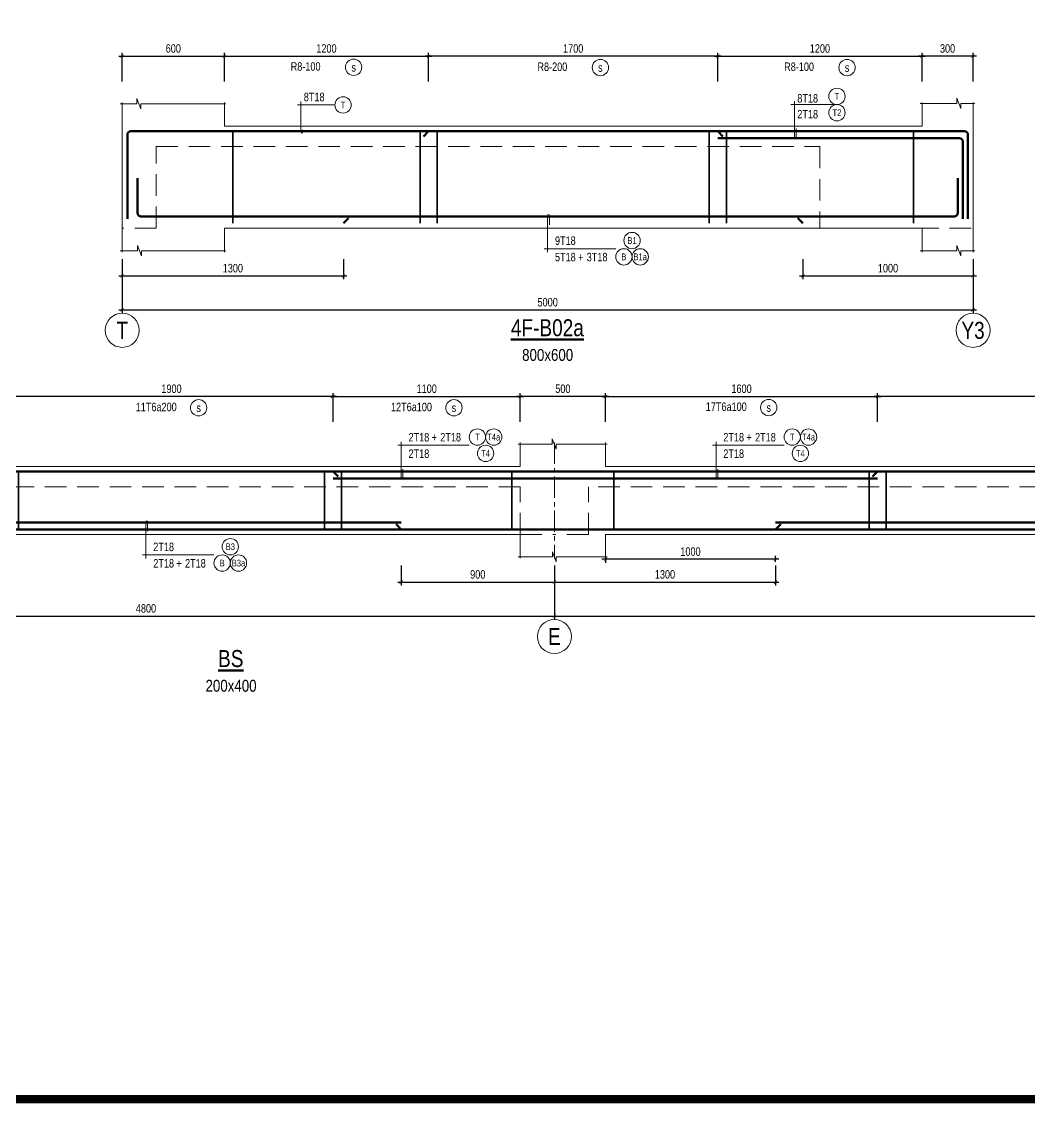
# Model space of a CAD drawing. Header units: millimetres. Extents: x 925681 to 1410834, y 71669 to 296428.
# Drawn here: x 1053031 to 1058953, y 255104 to 261463 of the extents above; entities that cross this region are included whole.
import ezdxf
from ezdxf.enums import TextEntityAlignment as Align

# ---------------------------------------------------------------- set-up
doc = ezdxf.new("R2010")
doc.units = ezdxf.units.MM
doc.header["$LTSCALE"] = 100
doc.linetypes.add('CENTER', pattern=[2, 1.25, -0.25, 0.25, -0.25])
doc.linetypes.add('HIDDEN', pattern=[9.525, 6.35, -3.175])
for name, color, linetype, lineweight in [('Ap0001_Statistic', 161, 'Continuous', 15), ('Ap0101_grid', 145, 'CENTER', 18), ('Ap0102_dim', 145, 'Continuous', 25), ('Ap0104_leader', 145, 'Continuous', 25), ('Ap0201_T', 253, 'Continuous', 50), ('Ap0205_T', 253, 'Continuous', 50), ('Ap0308_PHS', 2, 'HIDDEN', 18), ('Ap0310_PSS', 130, 'Continuous', 18), ('Ap0314_Kh', 253, 'Continuous', 15), ('Ap0401_Reinf', 1, 'Continuous', 50), ('Ap0402_Reinf.S', 6, 'Continuous', 35), ('Ap0403_RT', 40, 'Continuous', 25)]:
    doc.layers.add(name, color=color, linetype=linetype, lineweight=lineweight)
doc.styles.add('Ap', font='1.shx', dxfattribs={"width": 0.8})
doc.styles.add('Ap_Vni-helve', font='', dxfattribs={"width": 0.8, "height": 1})
doc.styles.add('Fosup_text ghi chu', font='1.shx', dxfattribs={"width": 0.8, "height": 250})
doc.styles.add('Text Chuan', font='1.shx', dxfattribs={"width": 0.8})
doc.styles.get('Ap_Vni-helve').set_extended_font_data('VNI-Helve')
doc.dimstyles.new('Ap_Model-20', dxfattribs={"dimscale": 100, "dimtxt": 0.5, "dimasz": 0.2, "dimexe": 0.2, "dimexo": 0.2, "dimgap": 0.2, "dimtad": 1, "dimdec": 0, "dimzin": 3, "dimdsep": 46, "dimtxsty": 'Ap', "dimblk": 'ARCHTICK', "dimcen": 0.2, "dimdle": 0.2, "dimclrd": 256, "dimclre": 256, "dimclrt": 7, "dimazin": 2, "dimtfac": 100, "dimtdec": 0, "dimtix": 1, "dimtmove": 2, "dimatfit": 2, "dimldrblk": 'ARCHTICK', "dimfxl": 1, "dimtolj": 1, "dimtzin": 0, "dimlwd": -1, "dimlwe": -1, "dimarcsym": 0})
doc.dimstyles.get("Standard").update_dxf_attribs({"dimtxt": 0.18, "dimasz": 0.18, "dimexe": 0.18, "dimexo": 0.0625, "dimgap": 0.09, "dimtad": 0, "dimtih": 1, "dimtoh": 1, "dimdec": 4, "dimzin": 0, "dimdsep": 46, "dimtxsty": 'Standard', "dimcen": 0.09, "dimadec": 0, "dimazin": 0, "dimtfac": 1, "dimtdec": 4, "dimtofl": 0, "dimtmove": 0, "dimatfit": 3, "dimfxl": 1, "dimtolj": 1, "dimtzin": 0, "dimarcsym": 0})

# ---------------------------------------------------------------- blocks, each defined once
blk = doc.blocks.new('_ArchTick')
at = {"color": 0, "linetype": 'ByBlock', "const_width": 0.15}
blk.add_lwpolyline([(-0.5, -0.5), (0.5, 0.5)], dxfattribs=at)
blk = doc.blocks.new('*D176')
at = {"layer": 'Ap0102_dim', "transparency": 16777216}
for p, q in [((-289.6, -181.8), (-289.6, -500)), ((4510.4, -181.8), (4510.4, -500)), ((-309.6, -480), (4530.4, -480))]:
    blk.add_line(p, q, dxfattribs=at)
at = {"layer": 'Defpoints', "color": 0, "transparency": 16777216}
for p in [(-289.6, -161.8), (4510.4, -161.8), (4510.4, -480)]:
    blk.add_point(p, dxfattribs=at)
at = {"layer": 'Ap0102_dim', "transparency": 16777216, "xscale": 20, "yscale": 20, "zscale": 20, "rotation": 180}
blk.add_blockref('_ArchTick', (-289.6, -480), dxfattribs=at)
at = {"layer": 'Ap0102_dim', "transparency": 16777216, "xscale": 20, "yscale": 20, "zscale": 20}
blk.add_blockref('_ArchTick', (4510.4, -480), dxfattribs=at)
at = {"layer": 'Ap0102_dim', "color": 7, "transparency": 16777216, "insert": (2110.4, -435), "char_height": 50, "attachment_point": 5, "style": 'Ap'}
blk.add_mtext('\\A1;4800', dxfattribs=at)
blk = doc.blocks.new('*D177')
at = {"layer": 'Ap0102_dim', "transparency": 16777216}
for p, q in [((210.4, 662.7), (210.4, 831.4)), ((1310.4, 662.7), (1310.4, 831.4)), ((190.4, 811.4), (1330.4, 811.4))]:
    blk.add_line(p, q, dxfattribs=at)
at = {"layer": 'Defpoints', "color": 0, "transparency": 16777216}
for p in [(1310.4, 811.4), (210.4, 642.7), (1310.4, 642.7)]:
    blk.add_point(p, dxfattribs=at)
at = {"layer": 'Ap0102_dim', "transparency": 16777216, "xscale": 20, "yscale": 20, "zscale": 20, "rotation": 180}
blk.add_blockref('_ArchTick', (210.4, 811.4), dxfattribs=at)
at = {"layer": 'Ap0102_dim', "transparency": 16777216, "xscale": 20, "yscale": 20, "zscale": 20}
blk.add_blockref('_ArchTick', (1310.4, 811.4), dxfattribs=at)
at = {"layer": 'Ap0102_dim', "color": 7, "transparency": 16777216, "insert": (760.4, 856.4), "char_height": 50, "attachment_point": 5, "style": 'Ap'}
blk.add_mtext('\\A1;1100', dxfattribs=at)
blk = doc.blocks.new('*D178')
at = {"layer": 'Ap0102_dim', "transparency": 16777216}
for p, q in [((3610.4, -181.8), (3610.4, -300)), ((4510.4, -181.8), (4510.4, -300)), ((3590.4, -280), (4530.4, -280))]:
    blk.add_line(p, q, dxfattribs=at)
at = {"layer": 'Defpoints', "color": 0, "transparency": 16777216}
for p in [(3610.4, -161.8), (4510.4, -161.8), (4510.4, -280)]:
    blk.add_point(p, dxfattribs=at)
at = {"layer": 'Ap0102_dim', "transparency": 16777216, "xscale": 20, "yscale": 20, "zscale": 20, "rotation": 180}
blk.add_blockref('_ArchTick', (3610.4, -280), dxfattribs=at)
at = {"layer": 'Ap0102_dim', "transparency": 16777216, "xscale": 20, "yscale": 20, "zscale": 20}
blk.add_blockref('_ArchTick', (4510.4, -280), dxfattribs=at)
at = {"layer": 'Ap0102_dim', "color": 7, "transparency": 16777216, "insert": (4060.4, -235), "char_height": 50, "attachment_point": 5, "style": 'Ap'}
blk.add_mtext('\\A1;900', dxfattribs=at)
blk = doc.blocks.new('*D179')
at = {"layer": 'Ap0102_dim', "transparency": 16777216}
for p, q in [((3210.4, 662.7), (3210.4, 831.4)), ((4310.4, 662.7), (4310.4, 831.4)), ((3190.4, 811.4), (4330.4, 811.4))]:
    blk.add_line(p, q, dxfattribs=at)
at = {"layer": 'Defpoints', "color": 0, "transparency": 16777216}
for p in [(4310.4, 811.4), (3210.4, 642.7), (4310.4, 642.7)]:
    blk.add_point(p, dxfattribs=at)
at = {"layer": 'Ap0102_dim', "transparency": 16777216, "xscale": 20, "yscale": 20, "zscale": 20, "rotation": 180}
blk.add_blockref('_ArchTick', (3210.4, 811.4), dxfattribs=at)
at = {"layer": 'Ap0102_dim', "transparency": 16777216, "xscale": 20, "yscale": 20, "zscale": 20}
blk.add_blockref('_ArchTick', (4310.4, 811.4), dxfattribs=at)
at = {"layer": 'Ap0102_dim', "color": 7, "transparency": 16777216, "insert": (3760.4, 856.4), "char_height": 50, "attachment_point": 5, "style": 'Ap'}
blk.add_mtext('\\A1;1100', dxfattribs=at)
blk = doc.blocks.new('*D180')
at = {"layer": 'Ap0102_dim', "transparency": 16777216}
for p, q in [((-289.6, -181.8), (-289.6, -300)), ((910.4, -181.8), (910.4, -300)), ((-309.6, -280), (930.4, -280))]:
    blk.add_line(p, q, dxfattribs=at)
at = {"layer": 'Defpoints', "color": 0, "transparency": 16777216}
for p in [(-289.6, -161.8), (910.4, -161.8), (910.4, -280)]:
    blk.add_point(p, dxfattribs=at)
at = {"layer": 'Ap0102_dim', "transparency": 16777216, "xscale": 20, "yscale": 20, "zscale": 20, "rotation": 180}
blk.add_blockref('_ArchTick', (-289.6, -280), dxfattribs=at)
at = {"layer": 'Ap0102_dim', "transparency": 16777216, "xscale": 20, "yscale": 20, "zscale": 20}
blk.add_blockref('_ArchTick', (910.4, -280), dxfattribs=at)
at = {"layer": 'Ap0102_dim', "color": 7, "transparency": 16777216, "insert": (310.4, -235), "char_height": 50, "attachment_point": 5, "style": 'Ap'}
blk.add_mtext('\\A1;1200', dxfattribs=at)
blk = doc.blocks.new('*D181')
at = {"layer": 'Ap0102_dim', "transparency": 16777216}
for p, q in [((4310.4, 662.7), (4310.4, 831.4)), ((4810.4, 662.7), (4810.4, 831.4)), ((4830.4, 811.4), (4290.4, 811.4))]:
    blk.add_line(p, q, dxfattribs=at)
at = {"layer": 'Defpoints', "color": 0, "transparency": 16777216}
for p in [(4310.4, 811.4), (4310.4, 642.7), (4810.4, 642.7)]:
    blk.add_point(p, dxfattribs=at)
at = {"layer": 'Ap0102_dim', "transparency": 16777216, "xscale": 20, "yscale": 20, "zscale": 20, "rotation": 180}
blk.add_blockref('_ArchTick', (4310.4, 811.4), dxfattribs=at)
at = {"layer": 'Ap0102_dim', "transparency": 16777216, "xscale": 20, "yscale": 20, "zscale": 20}
blk.add_blockref('_ArchTick', (4810.4, 811.4), dxfattribs=at)
at = {"layer": 'Ap0102_dim', "color": 7, "transparency": 16777216, "insert": (4560.4, 856.4), "char_height": 50, "attachment_point": 5, "style": 'Ap'}
blk.add_mtext('\\A1;500', dxfattribs=at)
blk = doc.blocks.new('*D182')
at = {"layer": 'Ap0102_dim', "transparency": 16777216}
for p, q in [((1310.4, 662.7), (1310.4, 831.4)), ((3210.4, 662.7), (3210.4, 831.4)), ((3230.4, 811.4), (1290.4, 811.4))]:
    blk.add_line(p, q, dxfattribs=at)
at = {"layer": 'Defpoints', "color": 0, "transparency": 16777216}
for p in [(1310.4, 811.4), (1310.4, 642.7), (3210.4, 642.7)]:
    blk.add_point(p, dxfattribs=at)
at = {"layer": 'Ap0102_dim', "transparency": 16777216, "xscale": 20, "yscale": 20, "zscale": 20, "rotation": 180}
blk.add_blockref('_ArchTick', (1310.4, 811.4), dxfattribs=at)
at = {"layer": 'Ap0102_dim', "transparency": 16777216, "xscale": 20, "yscale": 20, "zscale": 20}
blk.add_blockref('_ArchTick', (3210.4, 811.4), dxfattribs=at)
at = {"layer": 'Ap0102_dim', "color": 7, "transparency": 16777216, "insert": (2260.4, 856.4), "char_height": 50, "attachment_point": 5, "style": 'Ap'}
blk.add_mtext('\\A1;1900', dxfattribs=at)
blk = doc.blocks.new('TEXT TRUC')
at = {"layer": 'Ap0314_Kh'}
blk.add_circle((0, -100), 100, dxfattribs=at)
at = {"layer": 'Ap0314_Kh', "style": 'Ap_Vni-helve', "width": 0.8}
blk.add_attdef('A', text='', height=100, dxfattribs=at).set_placement((0, -100), align=Align.MIDDLE)
blk = doc.blocks.new('Tieude')
at = {"layer": 'Ap0201_T', "style": 'Ap_Vni-helve', "width": 0.8}
for p in [(298.2, 1600), (298.2, 400)]:
    blk.add_attdef('A', text='', height=800, dxfattribs=at).set_placement(p, align=Align.MIDDLE)
blk = doc.blocks.new('str2')
at = {"layer": 'Ap0314_Kh', "color": 145}
blk.add_circle((159.7, -75.3), 48, dxfattribs=at)
at = {"layer": 'Ap0314_Kh', "color": 141, "style": 'Text Chuan', "width": 0.8}
blk.add_attdef('T1', text='', height=50, dxfattribs=at).set_placement((159.7, -75.3), align=Align.MIDDLE_CENTER)
at = {"layer": 'Ap0403_RT', "style": 'Fosup_text ghi chu', "width": 0.8}
blk.add_attdef('STI', (-210.2, -95.6), '', height=50, dxfattribs=at)
blk = doc.blocks.new('str3')
at = {"layer": 'Ap0314_Kh', "color": 145}
blk.add_circle((159.7, -75.3), 48, dxfattribs=at)
at = {"layer": 'Ap0314_Kh', "color": 141, "style": 'Text Chuan', "width": 0.8}
blk.add_attdef('T1', text='', height=50, dxfattribs=at).set_placement((159.7, -75.3), align=Align.MIDDLE_CENTER)
at = {"layer": 'Ap0403_RT', "style": 'Fosup_text ghi chu', "width": 0.8}
blk.add_attdef('STI', (-210.2, -95.6), '', height=50, dxfattribs=at)
blk = doc.blocks.new('T3T4')
at = {"layer": 'Ap0104_leader', "lineweight": 13}
blk.add_line((-20, 174.6), (399.8, 174.6), dxfattribs=at)
blk.add_lwpolyline([(10, 34.5), (10, -20.5, -1), (0, -20.5), (0, 195)], format="xyb", dxfattribs=at)
at = {"layer": 'Ap0314_Kh', "color": 145}
for centre in [(447.8, 222.6), (543.8, 222.6), (495.8, 126.6)]:
    blk.add_circle(centre, 48, dxfattribs=at)
at = {"layer": 'Ap0314_Kh', "color": 141, "style": 'Text Chuan', "width": 0.8}
for tag, p in [('T1', (447.8, 222.6)), ('T2', (543.8, 222.6)), ('T3', (495.8, 126.6))]:
    blk.add_attdef(tag, text='', height=40, dxfattribs=at).set_placement(p, align=Align.MIDDLE_CENTER)
at = {"layer": 'Ap0403_RT', "style": 'Fosup_text ghi chu', "width": 0.8}
blk.add_text('+', height=50, dxfattribs=at).set_placement((178.6, 196.2))
for tag, p in [('1', (164.9, 196.7)), ('3', (164.9, 100.1))]:
    blk.add_attdef(tag, text='', height=50, dxfattribs=at).set_placement(p, align=Align.RIGHT)
blk.add_attdef('2', (229.6, 196.7), '', height=50, dxfattribs=at)
blk = doc.blocks.new('B2B4')
at = {"layer": 'Ap0104_leader', "lineweight": 13}
blk.add_line((-20, 0), (399.8, 0), dxfattribs=at)
blk.add_lwpolyline([(10, 140.1), (10, 195.1, 1), (0, 195.1), (0, -20.4)], format="xyb", dxfattribs=at)
at = {"layer": 'Ap0314_Kh', "color": 145}
for centre in [(495.8, 48), (447.8, -48), (543.8, -48)]:
    blk.add_circle(centre, 48, dxfattribs=at)
at = {"layer": 'Ap0314_Kh', "color": 141, "style": 'Text Chuan', "width": 0.8}
for tag, p in [('B3', (495.8, 48)), ('B1', (447.8, -48)), ('B2', (543.8, -48))]:
    blk.add_attdef(tag, text='', height=40, dxfattribs=at).set_placement(p, align=Align.MIDDLE_CENTER)
at = {"layer": 'Ap0403_RT', "style": 'Fosup_text ghi chu', "width": 0.8}
blk.add_text('+', height=50, dxfattribs=at).set_placement((178.6, -75.1))
for tag, p in [('3', (164.9, 22.1)), ('1', (164.9, -74.5))]:
    blk.add_attdef(tag, text='', height=50, dxfattribs=at).set_placement(p, align=Align.RIGHT)
blk.add_attdef('2', (229.6, -74.5), '', height=50, dxfattribs=at)
blk = doc.blocks.new('*D280')
at = {"layer": 'Ap0102_dim', "transparency": 16777216}
for p, q in [((-300, -181.8), (-300, -500)), ((6000, -181.8), (6000, -500)), ((-320, -480), (6020, -480))]:
    blk.add_line(p, q, dxfattribs=at)
at = {"layer": 'Defpoints', "color": 0, "transparency": 16777216}
for p in [(-300, -161.8), (6000, -161.8), (6000, -480)]:
    blk.add_point(p, dxfattribs=at)
at = {"layer": 'Ap0102_dim', "transparency": 16777216, "xscale": 20, "yscale": 20, "zscale": 20, "rotation": 180}
blk.add_blockref('_ArchTick', (-300, -480), dxfattribs=at)
at = {"layer": 'Ap0102_dim', "transparency": 16777216, "xscale": 20, "yscale": 20, "zscale": 20}
blk.add_blockref('_ArchTick', (6000, -480), dxfattribs=at)
at = {"layer": 'Ap0102_dim', "color": 7, "transparency": 16777216, "insert": (2850, -435), "char_height": 50, "attachment_point": 5, "style": 'Ap'}
blk.add_mtext('\\A1;6300', dxfattribs=at)
blk = doc.blocks.new('*D281')
at = {"layer": 'Ap0102_dim', "transparency": 16777216}
for p, q in [((0, 662.7), (0, 831.4)), ((1600, 662.7), (1600, 831.4)), ((-20, 811.4), (1620, 811.4))]:
    blk.add_line(p, q, dxfattribs=at)
at = {"layer": 'Defpoints', "color": 0, "transparency": 16777216}
for p in [(1600, 811.4), (0, 642.7), (1600, 642.7)]:
    blk.add_point(p, dxfattribs=at)
at = {"layer": 'Ap0102_dim', "transparency": 16777216, "xscale": 20, "yscale": 20, "zscale": 20, "rotation": 180}
blk.add_blockref('_ArchTick', (0, 811.4), dxfattribs=at)
at = {"layer": 'Ap0102_dim', "transparency": 16777216, "xscale": 20, "yscale": 20, "zscale": 20}
blk.add_blockref('_ArchTick', (1600, 811.4), dxfattribs=at)
at = {"layer": 'Ap0102_dim', "color": 7, "transparency": 16777216, "insert": (800, 856.4), "char_height": 50, "attachment_point": 5, "style": 'Ap'}
blk.add_mtext('\\A1;1600', dxfattribs=at)
blk = doc.blocks.new('*D282')
at = {"layer": 'Ap0102_dim', "transparency": 16777216}
for p, q in [((4800, -181.8), (4800, -300)), ((6000, -181.8), (6000, -300)), ((4780, -280), (6020, -280))]:
    blk.add_line(p, q, dxfattribs=at)
at = {"layer": 'Defpoints', "color": 0, "transparency": 16777216}
for p in [(4800, -161.8), (6000, -161.8), (6000, -280)]:
    blk.add_point(p, dxfattribs=at)
at = {"layer": 'Ap0102_dim', "transparency": 16777216, "xscale": 20, "yscale": 20, "zscale": 20, "rotation": 180}
blk.add_blockref('_ArchTick', (4800, -280), dxfattribs=at)
at = {"layer": 'Ap0102_dim', "transparency": 16777216, "xscale": 20, "yscale": 20, "zscale": 20}
blk.add_blockref('_ArchTick', (6000, -280), dxfattribs=at)
at = {"layer": 'Ap0102_dim', "color": 7, "transparency": 16777216, "insert": (5400, -235), "char_height": 50, "attachment_point": 5, "style": 'Ap'}
blk.add_mtext('\\A1;1200', dxfattribs=at)
blk = doc.blocks.new('*D283')
at = {"layer": 'Ap0102_dim', "transparency": 16777216}
for p, q in [((4200, 662.7), (4200, 831.4)), ((5800, 662.7), (5800, 831.4)), ((4180, 811.4), (5820, 811.4))]:
    blk.add_line(p, q, dxfattribs=at)
at = {"layer": 'Defpoints', "color": 0, "transparency": 16777216}
for p in [(5800, 811.4), (4200, 642.7), (5800, 642.7)]:
    blk.add_point(p, dxfattribs=at)
at = {"layer": 'Ap0102_dim', "transparency": 16777216, "xscale": 20, "yscale": 20, "zscale": 20, "rotation": 180}
blk.add_blockref('_ArchTick', (4200, 811.4), dxfattribs=at)
at = {"layer": 'Ap0102_dim', "transparency": 16777216, "xscale": 20, "yscale": 20, "zscale": 20}
blk.add_blockref('_ArchTick', (5800, 811.4), dxfattribs=at)
at = {"layer": 'Ap0102_dim', "color": 7, "transparency": 16777216, "insert": (5000, 856.4), "char_height": 50, "attachment_point": 5, "style": 'Ap'}
blk.add_mtext('\\A1;1600', dxfattribs=at)
blk = doc.blocks.new('*D284')
at = {"layer": 'Ap0102_dim', "transparency": 16777216}
for p, q in [((-300, -181.8), (-300, -300)), ((1000, -181.8), (1000, -300)), ((-320, -280), (1020, -280))]:
    blk.add_line(p, q, dxfattribs=at)
at = {"layer": 'Defpoints', "color": 0, "transparency": 16777216}
for p in [(-300, -161.8), (1000, -161.8), (1000, -280)]:
    blk.add_point(p, dxfattribs=at)
at = {"layer": 'Ap0102_dim', "transparency": 16777216, "xscale": 20, "yscale": 20, "zscale": 20, "rotation": 180}
blk.add_blockref('_ArchTick', (-300, -280), dxfattribs=at)
at = {"layer": 'Ap0102_dim', "transparency": 16777216, "xscale": 20, "yscale": 20, "zscale": 20}
blk.add_blockref('_ArchTick', (1000, -280), dxfattribs=at)
at = {"layer": 'Ap0102_dim', "color": 7, "transparency": 16777216, "insert": (350, -235), "char_height": 50, "attachment_point": 5, "style": 'Ap'}
blk.add_mtext('\\A1;1300', dxfattribs=at)
blk = doc.blocks.new('*D285')
at = {"layer": 'Ap0102_dim', "transparency": 16777216}
for p, q in [((5800, 662.7), (5800, 831.4)), ((6200, 662.7), (6200, 831.4)), ((6220, 811.4), (5780, 811.4))]:
    blk.add_line(p, q, dxfattribs=at)
at = {"layer": 'Defpoints', "color": 0, "transparency": 16777216}
for p in [(5800, 811.4), (5800, 642.7), (6200, 642.7)]:
    blk.add_point(p, dxfattribs=at)
at = {"layer": 'Ap0102_dim', "transparency": 16777216, "xscale": 20, "yscale": 20, "zscale": 20, "rotation": 180}
blk.add_blockref('_ArchTick', (5800, 811.4), dxfattribs=at)
at = {"layer": 'Ap0102_dim', "transparency": 16777216, "xscale": 20, "yscale": 20, "zscale": 20}
blk.add_blockref('_ArchTick', (6200, 811.4), dxfattribs=at)
at = {"layer": 'Ap0102_dim', "color": 7, "transparency": 16777216, "insert": (6000, 856.4), "char_height": 50, "attachment_point": 5, "style": 'Ap'}
blk.add_mtext('\\A1;400', dxfattribs=at)
blk = doc.blocks.new('*D286')
at = {"layer": 'Ap0102_dim', "transparency": 16777216}
for p, q in [((1600, 662.7), (1600, 831.4)), ((4200, 662.7), (4200, 831.4)), ((4220, 811.4), (1580, 811.4))]:
    blk.add_line(p, q, dxfattribs=at)
at = {"layer": 'Defpoints', "color": 0, "transparency": 16777216}
for p in [(1600, 811.4), (1600, 642.7), (4200, 642.7)]:
    blk.add_point(p, dxfattribs=at)
at = {"layer": 'Ap0102_dim', "transparency": 16777216, "xscale": 20, "yscale": 20, "zscale": 20, "rotation": 180}
blk.add_blockref('_ArchTick', (1600, 811.4), dxfattribs=at)
at = {"layer": 'Ap0102_dim', "transparency": 16777216, "xscale": 20, "yscale": 20, "zscale": 20}
blk.add_blockref('_ArchTick', (4200, 811.4), dxfattribs=at)
at = {"layer": 'Ap0102_dim', "color": 7, "transparency": 16777216, "insert": (2900, 856.4), "char_height": 50, "attachment_point": 5, "style": 'Ap'}
blk.add_mtext('\\A1;2600', dxfattribs=at)
blk = doc.blocks.new('str1')
at = {"layer": 'Ap0314_Kh', "color": 145}
blk.add_circle((159.7, -73.9), 48, dxfattribs=at)
at = {"layer": 'Ap0314_Kh', "color": 141, "style": 'Text Chuan', "width": 0.8}
blk.add_attdef('T1', text='', height=50, dxfattribs=at).set_placement((159.7, -73.9), align=Align.MIDDLE_CENTER)
at = {"layer": 'Ap0403_RT', "style": 'Fosup_text ghi chu', "width": 0.8}
blk.add_attdef('STI', (-210.2, -94.1), '', height=50, dxfattribs=at)
blk = doc.blocks.new('T1T4')
at = {"layer": 'Ap0104_leader', "lineweight": 13}
blk.add_line((-20, 174.6), (399.8, 174.6), dxfattribs=at)
blk.add_lwpolyline([(10, 34.5), (10, -20.5, -1), (0, -20.5), (0, 195)], format="xyb", dxfattribs=at)
at = {"layer": 'Ap0314_Kh', "color": 145}
for centre in [(447.8, 222.6), (543.8, 222.6), (495.8, 126.6)]:
    blk.add_circle(centre, 48, dxfattribs=at)
at = {"layer": 'Ap0314_Kh', "color": 141, "style": 'Text Chuan', "width": 0.8}
for tag, p in [('T1', (447.8, 222.6)), ('T2', (543.8, 222.6)), ('T3', (495.8, 126.6))]:
    blk.add_attdef(tag, text='', height=40, dxfattribs=at).set_placement(p, align=Align.MIDDLE_CENTER)
at = {"layer": 'Ap0403_RT', "style": 'Fosup_text ghi chu', "width": 0.8}
blk.add_text('+', height=50, dxfattribs=at).set_placement((178.6, 196.2))
for tag, p in [('1', (164.9, 196.7)), ('3', (164.9, 100.1))]:
    blk.add_attdef(tag, text='', height=50, dxfattribs=at).set_placement(p, align=Align.RIGHT)
blk.add_attdef('2', (229.6, 196.7), '', height=50, dxfattribs=at)
blk = doc.blocks.new('*D359')
at = {"transparency": 16777216}
for p, q in [((1057481.3, 258302.4), (1056441.3, 258302.4)), ((1056461.3, 258319.4), (1056461.3, 258282.4)), ((1057461.3, 258286.6), (1057461.3, 258322.4))]:
    blk.add_line(p, q, dxfattribs=at)
at = {"layer": 'Defpoints', "color": 0, "transparency": 16777216}
for p in [(1056461.3, 258339.4), (1056461.3, 258302.4), (1057461.3, 258266.6)]:
    blk.add_point(p, dxfattribs=at)
at = {"transparency": 16777216, "xscale": 20, "yscale": 20, "zscale": 20, "rotation": 180}
blk.add_blockref('_ArchTick', (1056461.3, 258302.4), dxfattribs=at)
at = {"transparency": 16777216, "xscale": 20, "yscale": 20, "zscale": 20}
blk.add_blockref('_ArchTick', (1057461.3, 258302.4), dxfattribs=at)
at = {"color": 7, "lineweight": 80, "transparency": 16777216, "insert": (1056961.3, 258347.4), "char_height": 50, "attachment_point": 5, "style": 'Ap'}
blk.add_mtext('\\A1;1000', dxfattribs=at)
blk = doc.blocks.new('*D247')
at = {"layer": 'Ap0102_dim', "transparency": 16777216}
for p, q in [((0, -181.8), (0, -500)), ((5000, -181.8), (5000, -500)), ((-20, -480), (5020, -480))]:
    blk.add_line(p, q, dxfattribs=at)
at = {"layer": 'Defpoints', "color": 0, "transparency": 16777216}
for p in [(0, -161.8), (5000, -161.8), (5000, -480)]:
    blk.add_point(p, dxfattribs=at)
at = {"layer": 'Ap0102_dim', "transparency": 16777216, "xscale": 20, "yscale": 20, "zscale": 20, "rotation": 180}
blk.add_blockref('_ArchTick', (0, -480), dxfattribs=at)
at = {"layer": 'Ap0102_dim', "transparency": 16777216, "xscale": 20, "yscale": 20, "zscale": 20}
blk.add_blockref('_ArchTick', (5000, -480), dxfattribs=at)
at = {"layer": 'Ap0102_dim', "color": 7, "transparency": 16777216, "insert": (2500, -435), "char_height": 50, "attachment_point": 5, "style": 'Ap'}
blk.add_mtext('\\A1;5000', dxfattribs=at)
blk = doc.blocks.new('*D248')
at = {"layer": 'Ap0102_dim', "transparency": 16777216}
for p, q in [((600, 862.7), (600, 1031.4)), ((1800, 862.7), (1800, 1031.4)), ((580, 1011.4), (1820, 1011.4))]:
    blk.add_line(p, q, dxfattribs=at)
at = {"layer": 'Defpoints', "color": 0, "transparency": 16777216}
for p in [(1800, 1011.4), (600, 842.7), (1800, 842.7)]:
    blk.add_point(p, dxfattribs=at)
at = {"layer": 'Ap0102_dim', "transparency": 16777216, "xscale": 20, "yscale": 20, "zscale": 20, "rotation": 180}
blk.add_blockref('_ArchTick', (600, 1011.4), dxfattribs=at)
at = {"layer": 'Ap0102_dim', "transparency": 16777216, "xscale": 20, "yscale": 20, "zscale": 20}
blk.add_blockref('_ArchTick', (1800, 1011.4), dxfattribs=at)
at = {"layer": 'Ap0102_dim', "color": 7, "transparency": 16777216, "insert": (1200, 1056.4), "char_height": 50, "attachment_point": 5, "style": 'Ap'}
blk.add_mtext('\\A1;1200', dxfattribs=at)
blk = doc.blocks.new('*D249')
at = {"layer": 'Ap0102_dim', "transparency": 16777216}
for p, q in [((4000, -181.8), (4000, -300)), ((5000, -181.8), (5000, -300)), ((3980, -280), (5020, -280))]:
    blk.add_line(p, q, dxfattribs=at)
at = {"layer": 'Defpoints', "color": 0, "transparency": 16777216}
for p in [(4000, -161.8), (5000, -161.8), (5000, -280)]:
    blk.add_point(p, dxfattribs=at)
at = {"layer": 'Ap0102_dim', "transparency": 16777216, "xscale": 20, "yscale": 20, "zscale": 20, "rotation": 180}
blk.add_blockref('_ArchTick', (4000, -280), dxfattribs=at)
at = {"layer": 'Ap0102_dim', "transparency": 16777216, "xscale": 20, "yscale": 20, "zscale": 20}
blk.add_blockref('_ArchTick', (5000, -280), dxfattribs=at)
at = {"layer": 'Ap0102_dim', "color": 7, "transparency": 16777216, "insert": (4500, -235), "char_height": 50, "attachment_point": 5, "style": 'Ap'}
blk.add_mtext('\\A1;1000', dxfattribs=at)
blk = doc.blocks.new('*D250')
at = {"layer": 'Ap0102_dim', "transparency": 16777216}
for p, q in [((3500, 862.7), (3500, 1031.4)), ((4700, 862.7), (4700, 1031.4)), ((3480, 1011.4), (4720, 1011.4))]:
    blk.add_line(p, q, dxfattribs=at)
at = {"layer": 'Defpoints', "color": 0, "transparency": 16777216}
for p in [(4700, 1011.4), (3500, 842.7), (4700, 842.7)]:
    blk.add_point(p, dxfattribs=at)
at = {"layer": 'Ap0102_dim', "transparency": 16777216, "xscale": 20, "yscale": 20, "zscale": 20, "rotation": 180}
blk.add_blockref('_ArchTick', (3500, 1011.4), dxfattribs=at)
at = {"layer": 'Ap0102_dim', "transparency": 16777216, "xscale": 20, "yscale": 20, "zscale": 20}
blk.add_blockref('_ArchTick', (4700, 1011.4), dxfattribs=at)
at = {"layer": 'Ap0102_dim', "color": 7, "transparency": 16777216, "insert": (4100, 1056.4), "char_height": 50, "attachment_point": 5, "style": 'Ap'}
blk.add_mtext('\\A1;1200', dxfattribs=at)
blk = doc.blocks.new('*D251')
at = {"layer": 'Ap0102_dim', "transparency": 16777216}
for p, q in [((0, -181.8), (0, -300)), ((1300, -181.8), (1300, -300)), ((-20, -280), (1320, -280))]:
    blk.add_line(p, q, dxfattribs=at)
at = {"layer": 'Defpoints', "color": 0, "transparency": 16777216}
for p in [(0, -161.8), (1300, -161.8), (1300, -280)]:
    blk.add_point(p, dxfattribs=at)
at = {"layer": 'Ap0102_dim', "transparency": 16777216, "xscale": 20, "yscale": 20, "zscale": 20, "rotation": 180}
blk.add_blockref('_ArchTick', (0, -280), dxfattribs=at)
at = {"layer": 'Ap0102_dim', "transparency": 16777216, "xscale": 20, "yscale": 20, "zscale": 20}
blk.add_blockref('_ArchTick', (1300, -280), dxfattribs=at)
at = {"layer": 'Ap0102_dim', "color": 7, "transparency": 16777216, "insert": (650, -235), "char_height": 50, "attachment_point": 5, "style": 'Ap'}
blk.add_mtext('\\A1;1300', dxfattribs=at)
blk = doc.blocks.new('*D252')
at = {"layer": 'Ap0102_dim', "transparency": 16777216}
for p, q in [((4700, 862.7), (4700, 1031.4)), ((5000, 862.7), (5000, 1031.4)), ((5020, 1011.4), (4680, 1011.4))]:
    blk.add_line(p, q, dxfattribs=at)
at = {"layer": 'Defpoints', "color": 0, "transparency": 16777216}
for p in [(4700, 1011.4), (4700, 842.7), (5000, 842.7)]:
    blk.add_point(p, dxfattribs=at)
at = {"layer": 'Ap0102_dim', "transparency": 16777216, "xscale": 20, "yscale": 20, "zscale": 20, "rotation": 180}
blk.add_blockref('_ArchTick', (4700, 1011.4), dxfattribs=at)
at = {"layer": 'Ap0102_dim', "transparency": 16777216, "xscale": 20, "yscale": 20, "zscale": 20}
blk.add_blockref('_ArchTick', (5000, 1011.4), dxfattribs=at)
at = {"layer": 'Ap0102_dim', "color": 7, "transparency": 16777216, "insert": (4850, 1056.4), "char_height": 50, "attachment_point": 5, "style": 'Ap'}
blk.add_mtext('\\A1;300', dxfattribs=at)
blk = doc.blocks.new('*D253')
at = {"layer": 'Ap0102_dim', "transparency": 16777216}
for p, q in [((0, 862.7), (0, 1031.4)), ((600, 862.7), (600, 1031.4)), ((-20, 1011.4), (620, 1011.4))]:
    blk.add_line(p, q, dxfattribs=at)
at = {"layer": 'Defpoints', "color": 0, "transparency": 16777216}
for p in [(600, 1011.4), (0, 842.7), (600, 842.7)]:
    blk.add_point(p, dxfattribs=at)
at = {"layer": 'Ap0102_dim', "transparency": 16777216, "xscale": 20, "yscale": 20, "zscale": 20, "rotation": 180}
blk.add_blockref('_ArchTick', (0, 1011.4), dxfattribs=at)
at = {"layer": 'Ap0102_dim', "transparency": 16777216, "xscale": 20, "yscale": 20, "zscale": 20}
blk.add_blockref('_ArchTick', (600, 1011.4), dxfattribs=at)
at = {"layer": 'Ap0102_dim', "color": 7, "transparency": 16777216, "insert": (300, 1056.4), "char_height": 50, "attachment_point": 5, "style": 'Ap'}
blk.add_mtext('\\A1;600', dxfattribs=at)
blk = doc.blocks.new('*D254')
at = {"layer": 'Ap0102_dim', "transparency": 16777216}
for p, q in [((1800, 862.7), (1800, 1031.4)), ((3500, 862.7), (3500, 1031.4)), ((3520, 1011.4), (1780, 1011.4))]:
    blk.add_line(p, q, dxfattribs=at)
at = {"layer": 'Defpoints', "color": 0, "transparency": 16777216}
for p in [(1800, 1011.4), (1800, 842.7), (3500, 842.7)]:
    blk.add_point(p, dxfattribs=at)
at = {"layer": 'Ap0102_dim', "transparency": 16777216, "xscale": 20, "yscale": 20, "zscale": 20, "rotation": 180}
blk.add_blockref('_ArchTick', (1800, 1011.4), dxfattribs=at)
at = {"layer": 'Ap0102_dim', "transparency": 16777216, "xscale": 20, "yscale": 20, "zscale": 20}
blk.add_blockref('_ArchTick', (3500, 1011.4), dxfattribs=at)
at = {"layer": 'Ap0102_dim', "color": 7, "transparency": 16777216, "insert": (2650, 1056.4), "char_height": 50, "attachment_point": 5, "style": 'Ap'}
blk.add_mtext('\\A1;1700', dxfattribs=at)
blk = doc.blocks.new('Tieude_dam')
at = {"layer": 'Ap0201_T', "style": 'Ap_Vni-helve', "width": 0.8}
blk.add_attdef('%%UMATBANG', text='', height=100, dxfattribs=at).set_placement((-1.7, -229.3), align=Align.MIDDLE)
at = {"layer": 'Ap0205_T', "color": 243, "style": 'Ap_Vni-helve', "width": 0.8}
blk.add_attdef('TL:1/50', text='', height=70, dxfattribs=at).set_placement((0, -389.3), align=Align.MIDDLE)
blk = doc.blocks.new('T1T1')
at = {"layer": 'Ap0104_leader', "lineweight": 13}
blk.add_line((-20.1, 174.6), (199.7, 174.6), dxfattribs=at)
blk.add_lwpolyline([(9.9, 28.1), (9.9, 14.3, -1), (-0.1, 14.3), (-0.1, 195)], format="xyb", dxfattribs=at)
at = {"layer": 'Ap0314_Kh', "color": 145}
blk.add_circle((247.7, 174.6), 48, dxfattribs=at)
at = {"layer": 'Ap0314_Kh', "color": 141, "style": 'Text Chuan', "width": 0.8}
blk.add_attdef('T1', text='', height=40, dxfattribs=at).set_placement((247.7, 174.6), align=Align.MIDDLE_CENTER)
at = {"layer": 'Ap0403_RT', "style": 'Fosup_text ghi chu', "width": 0.8}
blk.add_attdef('1', (16.9, 196.7), '', height=50, dxfattribs=at)
blk = doc.blocks.new('T3T2')
at = {"layer": 'Ap0104_leader', "lineweight": 13}
blk.add_line((-20, 177.3), (249.9, 177.3), dxfattribs=at)
blk.add_line((-20, 177.3), (249.9, 177.3), dxfattribs=at)
blk.add_lwpolyline([(10, 37.1), (10, -17.9, -1), (0, -17.9), (0, 197.7)], format="xyb", dxfattribs=at)
at = {"layer": 'Ap0314_Kh', "color": 145}
for centre in [(249.9, 225.3), (249.9, 129.3)]:
    blk.add_circle(centre, 48, dxfattribs=at)
at = {"layer": 'Ap0314_Kh', "color": 141, "style": 'Text Chuan', "width": 0.8}
for tag, p in [('T1', (249.9, 225.3)), ('T3', (249.9, 129.3))]:
    blk.add_attdef(tag, text='', height=40, dxfattribs=at).set_placement(p, align=Align.MIDDLE_CENTER)
at = {"layer": 'Ap0403_RT', "style": 'Fosup_text ghi chu', "width": 0.8}
for tag, p in [('1', (17, 188.6)), ('3', (17, 95.7))]:
    blk.add_attdef(tag, p, '', height=50, dxfattribs=at)
blk = doc.blocks.new('*U175')
at = {"layer": 'Ap0101_grid'}
blk.add_line((4510.4, 540), (4510.4, -140), dxfattribs=at)
at = {"layer": 'Ap0308_PHS', "ltscale": 0.2}
for p, q in [((4310.4, 280), (-89.6, 280)), ((-89.6, 0), (-89.6, 280)), ((4310.4, 0), (4310.4, 280)), ((-89.6, 0), (-289.6, 0)), ((4310.4, 0), (4510.4, 0))]:
    blk.add_line(p, q, dxfattribs=at)
at = {"layer": 'Ap0310_PSS'}
for p, q in [((4310.4, 540), (4310.4, 400)), ((4810.4, 540), (4810.4, 400)), ((210.4, 400), (4310.4, 400)), ((210.4, 0), (4310.4, 0)), ((4310.4, 0), (4310.4, -140)), ((4810.4, 0), (4810.4, -140))]:
    blk.add_line(p, q, dxfattribs=at)
at = {"layer": 'Ap0314_Kh'}
for points in [[(4298.7, 531.4), (4498.5, 531.4), (4498.5, 562.7), (4520.8, 502.1), (4520.8, 531.4), (4820.2, 531.4)], [(4298.7, -132.4), (4499.4, -132.4), (4499.4, -101.2), (4521.8, -161.8), (4521.8, -132.4), (4820.2, -132.4)]]:
    blk.add_lwpolyline(points, dxfattribs=at)
at = {"layer": 'Ap0401_Reinf'}
for p, q in [((1280.4, 340), (1310.4, 370)), ((3240.4, 340), (3210.4, 370)), ((910.4, 30), (940.4, 60)), ((3610.4, 30), (3580.4, 60))]:
    blk.add_line(p, q, dxfattribs=at)
for points in [[(4810.4, 370), (210.4, 370)], [(1310.4, 370), (210.4, 370)], [(4810.4, 330), (3210.4, 330)], [(3610.4, 70), (910.4, 70)], [(4810.4, 30), (210.4, 30)]]:
    blk.add_lwpolyline(points, dxfattribs=at)
at = {"layer": 'Ap0402_Reinf.S'}
for p, q in [((260.4, 30), (260.4, 370)), ((1260.4, 30), (1260.4, 370)), ((1360.4, 30), (1360.4, 370)), ((3160.4, 370), (3160.4, 30)), ((3260.4, 370), (3260.4, 30)), ((4260.4, 30), (4260.4, 370))]:
    blk.add_line(p, q, dxfattribs=at)
at = {"layer": 'Ap0102_dim'}
for base, p1, p2, picture, middle in [((1310.4, 811.4), (210.4, 642.7), (1310.4, 642.7), '*D177', (760.4, 856.4)), ((4310.4, 811.4), (3210.4, 642.7), (4310.4, 642.7), '*D179', (3760.4, 856.4)), ((4510.4, -480), (-289.6, -161.8), (4510.4, -161.8), '*D176', (2110.4, -435)), ((910.4, -280), (-289.6, -161.8), (910.4, -161.8), '*D180', (310.4, -235)), ((4510.4, -280), (3610.4, -161.8), (4510.4, -161.8), '*D178', (4060.4, -235))]:
    dim = blk.add_linear_dim(base=base, p1=p1, p2=p2, dimstyle='Ap_Model-20', dxfattribs=at)
    dim.commit()
    dim.dimension.update_dxf_attribs({"geometry": picture, "text_midpoint": middle})
for base, p1, p2, picture, middle in [((1310.4, 811.4), (3210.4, 642.7), (1310.4, 642.7), '*D182', (2260.4, 856.4)), ((4310.4, 811.4), (4810.4, 642.7), (4310.4, 642.7), '*D181', (4560.4, 856.4))]:
    dim = blk.add_linear_dim(base=base, p1=p1, p2=p2, angle=180, dimstyle='Ap_Model-20', dxfattribs=at)
    dim.commit()
    dim.dimension.update_dxf_attribs({"geometry": picture, "text_midpoint": middle})
blk = doc.blocks.new('*U279')
at = {"layer": 'Ap0101_grid'}
blk.add_line((6000, 540), (6000, -140), dxfattribs=at)
at = {"layer": 'Ap0308_PHS', "ltscale": 0.2}
for p, q in [((5800, 280), (-100, 280)), ((-100, 0), (-100, 280)), ((5800, 0), (5800, 280)), ((-100, 0), (-300, 0)), ((5800, 0), (6000, 0))]:
    blk.add_line(p, q, dxfattribs=at)
at = {"layer": 'Ap0310_PSS'}
for p, q in [((5800, 540), (5800, 400)), ((6200, 540), (6200, 400)), ((0, 400), (5800, 400)), ((6200, 400), (6200, -140)), ((0, 0), (5800, 0)), ((5800, 0), (5800, -140))]:
    blk.add_line(p, q, dxfattribs=at)
at = {"layer": 'Ap0314_Kh'}
for points in [[(5788.3, 531.4), (6079.5, 531.4), (6079.5, 562.7), (6101.9, 502.1), (6101.9, 531.4), (6209.8, 531.4)], [(5788.3, -132.4), (6080.5, -132.4), (6080.5, -101.2), (6102.8, -161.8), (6102.8, -132.4), (6209.8, -132.4)]]:
    blk.add_lwpolyline(points, dxfattribs=at)
at = {"layer": 'Ap0401_Reinf'}
for p, q in [((1570, 340), (1600, 370)), ((4230, 340), (4200, 370)), ((1000, 30), (1030, 60)), ((4800, 30), (4770, 60))]:
    blk.add_line(p, q, dxfattribs=at)
for points in [[(0, 370), (6150, 370, -0.414214), (6170, 350), (6170, 55)], [(4200, 330), (6120, 330, -0.414214), (6140, 310), (6140, 55)], [(6110, 255), (6110, 50, -0.414214), (6090, 30), (0, 30)]]:
    blk.add_lwpolyline(points, format="xyb", dxfattribs=at)
for points in [[(0, 330), (1600, 330)], [(4800, 70), (1000, 70)]]:
    blk.add_lwpolyline(points, dxfattribs=at)
at = {"layer": 'Ap0402_Reinf.S'}
for p, q in [((50, 30), (50, 370)), ((1550, 30), (1550, 370)), ((1650, 30), (1650, 370)), ((4150, 370), (4150, 30)), ((4250, 370), (4250, 30)), ((5750, 30), (5750, 370))]:
    blk.add_line(p, q, dxfattribs=at)
at = {"layer": 'Ap0102_dim'}
for base, p1, p2, picture, middle in [((1600, 811.4), (0, 642.7), (1600, 642.7), '*D281', (800, 856.4)), ((5800, 811.4), (4200, 642.7), (5800, 642.7), '*D283', (5000, 856.4)), ((6000, -480), (-300, -161.8), (6000, -161.8), '*D280', (2850, -435)), ((1000, -280), (-300, -161.8), (1000, -161.8), '*D284', (350, -235)), ((6000, -280), (4800, -161.8), (6000, -161.8), '*D282', (5400, -235))]:
    dim = blk.add_linear_dim(base=base, p1=p1, p2=p2, dimstyle='Ap_Model-20', dxfattribs=at)
    dim.commit()
    dim.dimension.update_dxf_attribs({"geometry": picture, "text_midpoint": middle})
for base, p1, p2, picture, middle in [((1600, 811.4), (4200, 642.7), (1600, 642.7), '*D286', (2900, 856.4)), ((5800, 811.4), (6200, 642.7), (5800, 642.7), '*D285', (6000, 856.4))]:
    dim = blk.add_linear_dim(base=base, p1=p1, p2=p2, angle=180, dimstyle='Ap_Model-20', dxfattribs=at)
    dim.commit()
    dim.dimension.update_dxf_attribs({"geometry": picture, "text_midpoint": middle})
blk = doc.blocks.new('*U246')
at = {"layer": 'Ap0101_grid'}
blk.add_line((5000, 740), (5000, -140), dxfattribs=at)
at = {"layer": 'Ap0308_PHS', "ltscale": 0.2}
for p, q in [((200, 0), (200, 480)), ((200, 480), (4100, 480)), ((4100, 480), (4100, 0)), ((200, 0), (0, 0)), ((4100, 0), (5000, 0))]:
    blk.add_line(p, q, dxfattribs=at)
at = {"layer": 'Ap0310_PSS'}
for p, q in [((0, 740), (0, -140)), ((600, 740), (600, 600)), ((4700, 740), (4700, 600)), ((5000, 740), (5000, 0)), ((600, 600), (4700, 600)), ((600, 0), (4700, 0)), ((600, 0), (600, -140)), ((4700, 0), (4700, -140)), ((5000, 0), (5000, -140))]:
    blk.add_line(p, q, dxfattribs=at)
at = {"layer": 'Ap0314_Kh'}
for points in [[(4688.3, 733.3), (4904.9, 733.3), (4904.9, 764.6), (4927.2, 704), (4927.2, 733.3), (5009.8, 733.3)], [(-12.9, 731.4), (86.2, 731.4), (86.2, 762.7), (108.5, 702.1), (108.5, 731.4), (608.6, 731.4)], [(-12.9, -132.4), (90.1, -132.4), (90.1, -101.2), (112.5, -161.8), (112.5, -132.4), (608.6, -132.4)], [(4688.3, -132.4), (4904.9, -132.4), (4904.9, -101.2), (4927.2, -161.8), (4927.2, -132.4), (5009.8, -132.4)]]:
    blk.add_lwpolyline(points, dxfattribs=at)
at = {"layer": 'Ap0401_Reinf'}
for p, q in [((1770, 540), (1800, 570)), ((3530, 540), (3500, 570)), ((1300, 30), (1330, 60)), ((4000, 30), (3970, 60))]:
    blk.add_line(p, q, dxfattribs=at)
for points in [[(4970, 55), (4970, 550, 0.414214), (4950, 570), (50, 570, 0.414214), (30, 550), (30, 55)], [(1770, 570), (50, 570, 0.414214), (30, 550), (30, 95)], [(4940, 55), (4940, 510, 0.414214), (4920, 530), (3500, 530)], [(4910, 295), (4910, 90, -0.414214), (4890, 70), (110, 70, -0.414214), (90, 90), (90, 295)]]:
    blk.add_lwpolyline(points, format="xyb", dxfattribs=at)
blk.add_lwpolyline([(4000, 70), (1300, 70)], dxfattribs=at)
at = {"layer": 'Ap0402_Reinf.S'}
for p, q in [((650, 30), (650, 570)), ((1750, 30), (1750, 570)), ((1850, 30), (1850, 570)), ((3450, 570), (3450, 30)), ((3550, 570), (3550, 30)), ((4650, 30), (4650, 570))]:
    blk.add_line(p, q, dxfattribs=at)
at = {"layer": 'Ap0102_dim'}
for base, p1, p2, picture, middle in [((600, 1011.4), (0, 842.7), (600, 842.7), '*D253', (300, 1056.4)), ((1800, 1011.4), (600, 842.7), (1800, 842.7), '*D248', (1200, 1056.4)), ((4700, 1011.4), (3500, 842.7), (4700, 842.7), '*D250', (4100, 1056.4)), ((5000, -480), (0, -161.8), (5000, -161.8), '*D247', (2500, -435)), ((1300, -280), (0, -161.8), (1300, -161.8), '*D251', (650, -235)), ((5000, -280), (4000, -161.8), (5000, -161.8), '*D249', (4500, -235))]:
    dim = blk.add_linear_dim(base=base, p1=p1, p2=p2, dimstyle='Ap_Model-20', dxfattribs=at)
    dim.commit()
    dim.dimension.update_dxf_attribs({"geometry": picture, "text_midpoint": middle})
for base, p1, p2, picture, middle in [((1800, 1011.4), (3500, 842.7), (1800, 842.7), '*D254', (2650, 1056.4)), ((4700, 1011.4), (5000, 842.7), (4700, 842.7), '*D252', (4850, 1056.4))]:
    dim = blk.add_linear_dim(base=base, p1=p1, p2=p2, angle=180, dimstyle='Ap_Model-20', dxfattribs=at)
    dim.commit()
    dim.dimension.update_dxf_attribs({"geometry": picture, "text_midpoint": middle})

msp = doc.modelspace()

# ---------------------------------------------------------------- linework, layer by layer
at = {"layer": 'Defpoints', "const_width": 50}
msp.add_lwpolyline([(1035308.7, 267619.2), (1065912.2, 267619.2), (1065912.2, 255129.3), (1035308.7, 255129.3)], close=True, dxfattribs=at)

# ---------------------------------------------------------------- block references
at = {"lineweight": 80}
for name, p in [('*U175', (1051650.9, 258448.4)), ('*U279', (1056461.3, 258448.4))]:
    msp.add_blockref(name, p, dxfattribs=at)
for name, p, values in [('str2', (1053911.3, 259268.4), {'STI': '11T6a200', 'T1': 's'}), ('str3', (1055411.3, 259268.4), {'T1': 's', 'STI': '12T6a100'}), ('str1', (1057261.3, 259268.4), {'STI': '17T6a100', 'T1': 's'}), ('T3T4', (1055261.3, 258798.4), {'T1': 'T', 'T2': 'T4a', 'T3': 'T4', '3': '2T18', '2': '2T18', '1': '2T18'}), ('T1T4', (1057111.3, 258798.4), {'T3': 'T4', '3': '2T18', '2': '2T18', '1': '2T18', 'T1': 'T', 'T2': 'T4a'}), ('B2B4', (1053761.3, 258328.4), {'B2': 'B3a', 'B1': 'B', '1': '2T18', '2': '2T18', '3': '2T18', 'B3': 'B3'}), ('TEXT TRUC', (1056161.3, 257948.4), {'A': 'E'})]:
    msp.add_blockref(name, p, dxfattribs=at).add_auto_attribs(values)
ref = msp.add_blockref('Tieude', (1054261.3, 257948.4), dxfattribs=at)
ref.add_attrib('%%UMATBANG', '%%uBS', dxfattribs={"layer": 'Ap0201_T', "height": 100, "style": 'Ap_Vni-helve', "width": 0.8}).set_placement((1054259.6, 257719.1), align=Align.MIDDLE)
ref.add_attrib('TL:1/50', '200x400', dxfattribs={"layer": 'Ap0205_T', "color": 243, "height": 70, "style": 'Ap_Vni-helve', "width": 0.8}).set_placement((1054261.3, 257559.1), align=Align.MIDDLE)
at = {"layer": 'Ap0001_Statistic', "lineweight": 80}
msp.add_blockref('*U246', (1053622, 260248.4), dxfattribs=at)
for name, p, values in [('str1', (1054822, 261268.4), {'STI': 'R8-100', 'T1': 's'}), ('str2', (1056272, 261268.4), {'STI': 'R8-200', 'T1': 's'}), ('str3', (1057722, 261268.4), {'T1': 's', 'STI': 'R8-100'}), ('T1T1', (1054672, 260798.4), {'1': '8T18', 'T1': 'T'}), ('T3T2', (1057572, 260798.4), {'1': '8T18', '3': '2T18', 'T1': 'T', 'T3': 'T2'}), ('B2B4', (1056122, 260128.4), {'B2': 'B1a', 'B1': 'B', '1': '5T18', '2': '3T18', '3': '9T18', 'B3': 'B1'}), ('TEXT TRUC', (1053622, 259748.4), {'A': 'T'}), ('Tieude_dam', (1056122, 259893), {'%%UMATBANG': '%%U4F-B02a', 'TL:1/50': '800x600'}), ('TEXT TRUC', (1058622, 259748.4), {'A': 'Y3'})]:
    msp.add_blockref(name, p, dxfattribs=at).add_auto_attribs(values)

# ---------------------------------------------------------------- dimensions: what is measured, and where the dimension line sits
at = {"lineweight": 80}
dim = msp.add_linear_dim(base=(1056461.3, 258302.4), p1=(1057461.3, 258266.6), p2=(1056461.3, 258339.4), dimstyle='Standard', override={"dimscale": 100, "dimtxt": 0.5, "dimasz": 0.2, "dimexe": 0.2, "dimexo": 0.2, "dimgap": 0.2, "dimtad": 1, "dimtih": 0, "dimtoh": 0, "dimdec": 0, "dimzin": 3, "dimtxsty": 'Ap', "dimblk": 'ArchTick', "dimcen": 0.2, "dimdle": 0.2, "dimclrd": 256, "dimclre": 256, "dimclrt": 7, "dimadec": 2, "dimazin": 2, "dimtfac": 100, "dimtdec": 0, "dimtix": 1, "dimtofl": 1, "dimtmove": 2, "dimatfit": 2, "dimldrblk": 'ArchTick', "dimfxl": 0.0625, "dimlwd": 65535, "dimlwe": 65535}, dxfattribs=at)
dim.commit()
dim.dimension.update_dxf_attribs({"geometry": '*D359', "text_midpoint": (1056961.3, 258347.4)})

doc.saveas('drawing.dxf')
